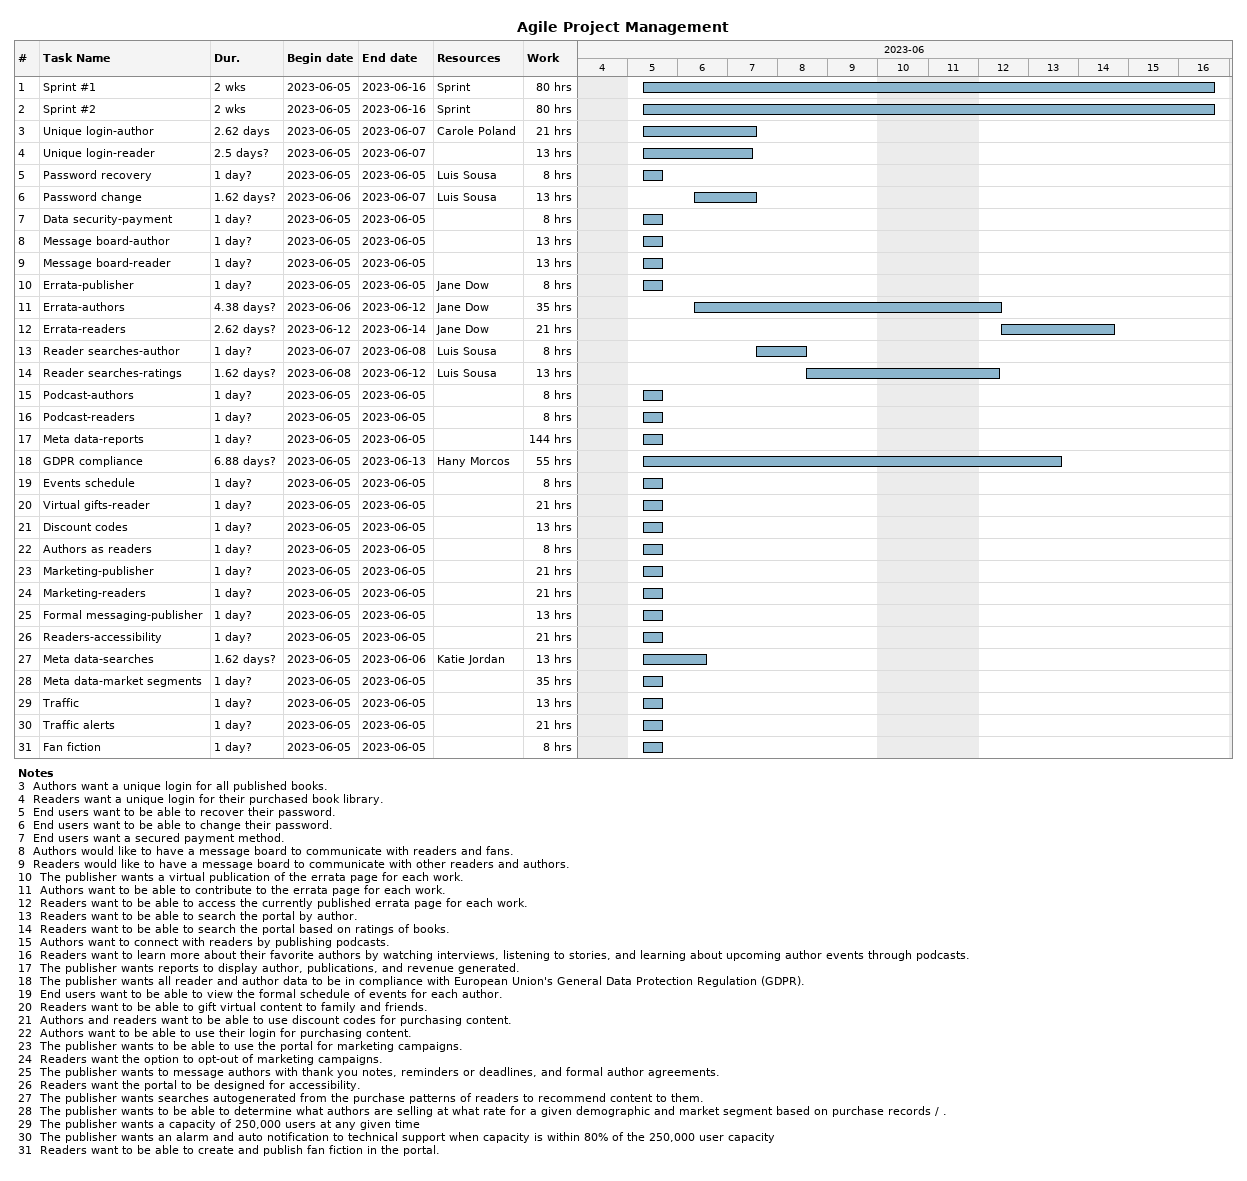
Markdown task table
Agile Project Management

| ID | Task | Duration | Start | Finish | Resources | Work (h) |
|---|---|---|---|---|---|---|
| 1 | Sprint #1 | 2w | 2023-06-05 | 2023-06-16 | Sprint | 80 |
| 2 | Sprint #2 | 2w | 2023-06-05 | 2023-06-16 | Sprint | 80 |
| 3 | Unique login-author | 2.62d | 2023-06-05 | 2023-06-07 | Carole Poland | 21 |
| 4 | Unique login-reader | 2.5d? | 2023-06-05 | 2023-06-07 |  | 13 |
| 5 | Password recovery | 1d? | 2023-06-05 | 2023-06-05 | Luis Sousa | 8 |
| 6 | Password change | 1.62d? | 2023-06-06 | 2023-06-07 | Luis Sousa | 13 |
| 7 | Data security-payment | 1d? | 2023-06-05 | 2023-06-05 |  | 8 |
| 8 | Message board-author | 1d? | 2023-06-05 | 2023-06-05 |  | 13 |
| 9 | Message board-reader | 1d? | 2023-06-05 | 2023-06-05 |  | 13 |
| 10 | Errata-publisher | 1d? | 2023-06-05 | 2023-06-05 | Jane Dow | 8 |
| 11 | Errata-authors | 4.38d? | 2023-06-06 | 2023-06-12 | Jane Dow | 35 |
| 12 | Errata-readers | 2.62d? | 2023-06-12 | 2023-06-14 | Jane Dow | 21 |
| 13 | Reader searches-author | 1d? | 2023-06-07 | 2023-06-08 | Luis Sousa | 8 |
| 14 | Reader searches-ratings | 1.62d? | 2023-06-08 | 2023-06-12 | Luis Sousa | 13 |
| 15 | Podcast-authors | 1d? | 2023-06-05 | 2023-06-05 |  | 8 |
| 16 | Podcast-readers | 1d? | 2023-06-05 | 2023-06-05 |  | 8 |
| 17 | Meta data-reports | 1d? | 2023-06-05 | 2023-06-05 |  | 144 |
| 18 | GDPR compliance | 6.88d? | 2023-06-05 | 2023-06-13 | Hany Morcos | 55 |
| 19 | Events schedule | 1d? | 2023-06-05 | 2023-06-05 |  | 8 |
| 20 | Virtual gifts-reader | 1d? | 2023-06-05 | 2023-06-05 |  | 21 |
| 21 | Discount codes | 1d? | 2023-06-05 | 2023-06-05 |  | 13 |
| 22 | Authors as readers | 1d? | 2023-06-05 | 2023-06-05 |  | 8 |
| 23 | Marketing-publisher | 1d? | 2023-06-05 | 2023-06-05 |  | 21 |
| 24 | Marketing-readers | 1d? | 2023-06-05 | 2023-06-05 |  | 21 |
| 25 | Formal messaging-publisher | 1d? | 2023-06-05 | 2023-06-05 |  | 13 |
| 26 | Readers-accessibility | 1d? | 2023-06-05 | 2023-06-05 |  | 21 |
| 27 | Meta data-searches | 1.62d? | 2023-06-05 | 2023-06-06 | Katie Jordan | 13 |
| 28 | Meta data-market segments | 1d? | 2023-06-05 | 2023-06-05 |  | 35 |
| 29 | Traffic | 1d? | 2023-06-05 | 2023-06-05 |  | 13 |
| 30 | Traffic alerts | 1d? | 2023-06-05 | 2023-06-05 |  | 21 |
| 31 | Fan fiction | 1d? | 2023-06-05 | 2023-06-05 |  | 8 |

Notes
- 3: Authors want a unique login for all published books.
- 4: Readers want a unique login for their purchased book library.
- 5: End users want to be able to recover their password.
- 6: End users want to be able to change their password.
- 7: End users want a secured payment method.
- 8: Authors would like to have a message board to communicate with readers and fans.
- 9: Readers would like to have a message board to communicate with other readers and authors.
- 10: The publisher wants a virtual publication of the errata page for each work.
- 11: Authors want to be able to contribute to the errata page for each work.
- 12: Readers want to be able to access the currently published errata page for each work.
- 13: Readers want to be able to search the portal by author.
- 14: Readers want to be able to search the portal based on ratings of books.
- 15: Authors want to connect with readers by publishing podcasts.
- 16: Readers want to learn more about their favorite authors by watching interviews, listening to stories, and learning about upcoming author events through podcasts.
- 17: The publisher wants reports to display author, publications, and revenue generated.
- 18: The publisher wants all reader and author data to be in compliance with European Union's General Data Protection Regulation (GDPR).
- 19: End users want to be able to view the formal schedule of events for each author.
- 20: Readers want to be able to gift virtual content to family and friends.
- 21: Authors and readers want to be able to use discount codes for purchasing content.
- 22: Authors want to be able to use their login for purchasing content.
- 23: The publisher wants to be able to use the portal for marketing campaigns.
- 24: Readers want the option to opt-out of marketing campaigns.
- 25: The publisher wants to message authors with thank you notes, reminders or deadlines, and formal author agreements.
- 26: Readers want the portal to be designed for accessibility.
- 27: The publisher wants searches autogenerated from the purchase patterns of readers to recommend content to them.
- 28: The publisher wants to be able to determine what authors are selling at what rate for a given demographic and market segment based on purchase records / .
- 29: The publisher wants a capacity of 250,000 users at any given time
- 30: The publisher wants an alarm and auto notification to technical support when capacity is within 80% of the 250,000 user capacity
- 31: Readers want to be able to create and publish fan fiction in the portal.
